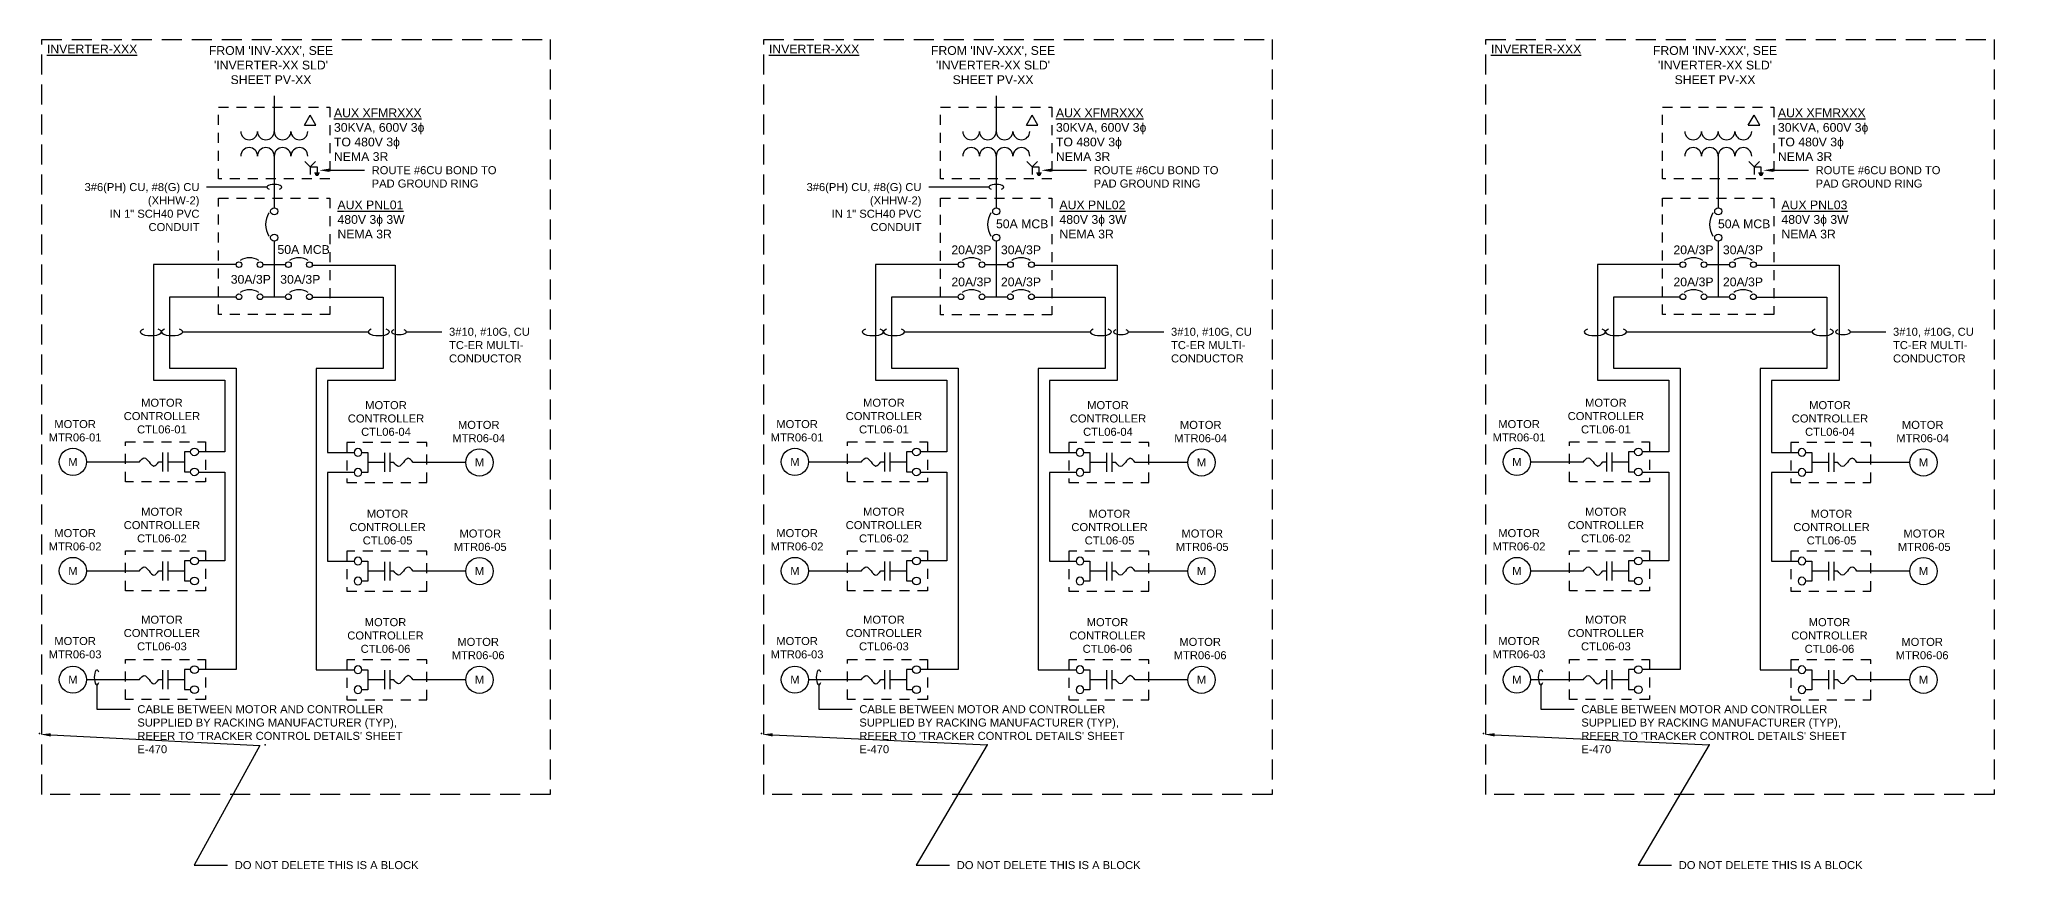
# Model space of a CAD drawing. Extents: x 23 to 74.7, y -14.5 to -4.1.
# Drawn here: x 22.96 to 47.61, y -14.46 to -4.06 of the extents above; entities that cross this region are included whole.
import ezdxf
from ezdxf import colors
from ezdxf.entities.mleader import LeaderData, LeaderLine
from ezdxf.enums import TextEntityAlignment as Align
from ezdxf.math import Vec2, Vec3

# ---------------------------------------------------------------- set-up
doc = ezdxf.new("R2010")
doc.units = 0
doc.header["$MEASUREMENT"] = 0
for name, pattern in [('HIDDEN', [0.375, 0.25, -0.125]), ('HIDDEN2', [0.1875, 0.125, -0.0625]), ('PHANTOM2', [1.25, 0.625, -0.125, 0.125, -0.125, 0.125, -0.125])]:
    doc.linetypes.add(name, pattern=pattern)
for name, color, linetype in [('E-1LIN', 4, 'Continuous'), ('E-1LIN-EQPM-ENCL', 8, 'PHANTOM2'), ('E-TEXT', 7, 'Continuous'), ('G-ANNO-TEXT', 1, 'Continuous')]:
    doc.layers.add(name, color=color, linetype=linetype)
doc.layers.add('G-NPLT', color=67, linetype='Continuous', plot=False)
doc.styles.add('NEI-A', font='arial.ttf')

# ---------------------------------------------------------------- blocks, each defined once
blk = doc.blocks.new('A$C540b6a52')
at = {"linetype": 'HIDDEN2'}
blk.add_lwpolyline([(-0.909, 0.125), (0.091, 0.125), (0.091, -0.375), (-0.909, -0.375)], close=True, dxfattribs=at)
at = {"layer": 'E-1LIN'}
for p, q in [((-0.096, 0), (-0.173, 0)), ((-0.173, 0), (-0.173, -0.25)), ((-0.173, -0.25), (-0.096, -0.25))]:
    blk.add_line(p, q, dxfattribs=at)
for points in [[(-0.784, -0.125), (-0.736, -0.125)], [(-0.495, -0.125), (-0.447, -0.125)], [(-0.447, -0.007), (-0.447, -0.244)], [(-0.38, -0.007), (-0.38, -0.244)], [(-0.38, -0.125), (-0.173, -0.125)]]:
    blk.add_lwpolyline(points, dxfattribs=at)
for centre in [(-0.048, 0), (-0.048, -0.25)]:
    blk.add_circle(centre, 0.0481, dxfattribs=at)
blk.add_spline([(-0.736, -0.125), (-0.676, -0.074), (-0.555, -0.176), (-0.495, -0.125)], degree=3, dxfattribs=at)
blk = doc.blocks.new('Equipment Callout Arrowhead .75')
at = {"color": 0}
blk.add_ellipse((-0.25, 0), major_axis=(0.743, 0), ratio=0.350959, start_param=-0.80282, end_param=3.944413, dxfattribs=at)
blk = doc.blocks.new('*U16')
blk.add_point((0.241, -0.565))
at = {"layer": 'E-1LIN'}
for p, q in [((2.748, 2.966), (2.134, 2.966)), ((2.748, 1.607), (2.134, 1.607)), ((2.748, 0.249), (2.134, 0.249))]:
    blk.add_line(p, q, dxfattribs=at)
for points in [[(0.832, 5.433), (1.863, 5.433), (1.863, 3.99), (1.018, 3.99), (1.018, 3.091), (1.351, 3.091)], [(0.83, 5.032), (1.712, 5.032), (1.712, 4.141), (0.878, 4.141), (0.878, 0.374), (1.351, 0.374)], [(1.351, 2.841), (1.018, 2.841), (1.018, 1.732), (1.351, 1.732)]]:
    blk.add_lwpolyline(points, dxfattribs=at)
for centre in [(2.918, 2.966), (2.918, 2.966), (2.918, 1.607), (2.918, 1.607), (2.918, 0.249), (2.918, 0.249)]:
    blk.add_circle(centre, 0.17, dxfattribs=at)
at = {"layer": 'E-1LIN-EQPM-ENCL', "linetype": 'HIDDEN2', "xscale": -1}
for p in [(1.351, 3.091), (1.351, 1.732), (1.351, 0.374)]:
    blk.add_blockref('A$C540b6a52', p, dxfattribs=at)
at = {"layer": 'G-ANNO-TEXT', "style": 'NEI-A'}
for p in [(2.918, 2.966), (2.918, 1.607), (2.918, 0.249)]:
    blk.add_text('M', height=0.1, dxfattribs=at).set_placement(p, align=Align.MIDDLE_CENTER)
at = {"layer": 'G-ANNO-TEXT', "char_height": 0.1, "attachment_point": 8, "style": 'NEI-A'}
for s, insert, width in [('MOTOR CONTROLLER CTL06-04', (1.749, 3.297), 0.49578), ('MOTOR MTR06-04', (2.908, 3.217), 0.56334), ('MOTOR CONTROLLER CTL06-05', (1.769, 1.939), 0.49578), ('MOTOR MTR06-05', (2.927, 1.859), 0.56334), ('MOTOR CONTROLLER CTL06-06', (1.743, 0.584), 0.49578), ('MOTOR MTR06-06', (2.901, 0.504), 0.56334)]:
    blk.add_mtext(s, dxfattribs=dict(at, insert=insert, width=width))
blk = doc.blocks.new('*U14')
blk.add_point((0.241, -0.565))
at = {"layer": 'E-1LIN'}
for p, q in [((2.748, 2.966), (2.134, 2.966)), ((2.748, 1.607), (2.134, 1.607)), ((2.748, 0.249), (2.134, 0.249))]:
    blk.add_line(p, q, dxfattribs=at)
for points in [[(0.832, 5.433), (1.863, 5.433), (1.863, 3.99), (1.018, 3.99), (1.018, 3.091), (1.351, 3.091)], [(0.83, 5.032), (1.712, 5.032), (1.712, 4.141), (0.878, 4.141), (0.878, 0.374), (1.351, 0.374)], [(1.351, 2.841), (1.018, 2.841), (1.018, 1.732), (1.351, 1.732)]]:
    blk.add_lwpolyline(points, dxfattribs=at)
for centre in [(2.918, 2.966), (2.918, 2.966), (2.918, 1.607), (2.918, 1.607), (2.918, 0.249), (2.918, 0.249)]:
    blk.add_circle(centre, 0.17, dxfattribs=at)
at = {"layer": 'E-1LIN-EQPM-ENCL', "linetype": 'HIDDEN2', "xscale": -1}
for p in [(1.351, 3.091), (1.351, 1.732), (1.351, 0.374)]:
    blk.add_blockref('A$C540b6a52', p, dxfattribs=at)
at = {"layer": 'G-ANNO-TEXT', "style": 'NEI-A'}
for p in [(2.918, 2.966), (2.918, 1.607), (2.918, 0.249)]:
    blk.add_text('M', height=0.1, dxfattribs=at).set_placement(p, align=Align.MIDDLE_CENTER)
at = {"layer": 'G-ANNO-TEXT', "char_height": 0.1, "attachment_point": 8, "style": 'NEI-A'}
for s, insert, width in [('MOTOR CONTROLLER CTL06-04', (1.749, 3.297), 0.49578), ('MOTOR MTR06-04', (2.908, 3.217), 0.56334), ('MOTOR CONTROLLER CTL06-05', (1.769, 1.939), 0.49578), ('MOTOR MTR06-05', (2.927, 1.859), 0.56334), ('MOTOR CONTROLLER CTL06-06', (1.743, 0.584), 0.49578), ('MOTOR MTR06-06', (2.901, 0.504), 0.56334)]:
    blk.add_mtext(s, dxfattribs=dict(at, insert=insert, width=width))
blk = doc.blocks.new('*U10')
blk.add_point((0.241, -0.565))
at = {"layer": 'E-1LIN'}
for p, q in [((2.748, 2.966), (2.134, 2.966)), ((2.748, 1.607), (2.134, 1.607)), ((2.748, 0.249), (2.134, 0.249))]:
    blk.add_line(p, q, dxfattribs=at)
for points in [[(0.832, 5.433), (1.863, 5.433), (1.863, 3.99), (1.018, 3.99), (1.018, 3.091), (1.351, 3.091)], [(0.83, 5.032), (1.712, 5.032), (1.712, 4.141), (0.878, 4.141), (0.878, 0.374), (1.351, 0.374)], [(1.351, 2.841), (1.018, 2.841), (1.018, 1.732), (1.351, 1.732)]]:
    blk.add_lwpolyline(points, dxfattribs=at)
for centre in [(2.918, 2.966), (2.918, 2.966), (2.918, 1.607), (2.918, 1.607), (2.918, 0.249), (2.918, 0.249)]:
    blk.add_circle(centre, 0.17, dxfattribs=at)
at = {"layer": 'E-1LIN-EQPM-ENCL', "linetype": 'HIDDEN2', "xscale": -1}
for p in [(1.351, 3.091), (1.351, 1.732), (1.351, 0.374)]:
    blk.add_blockref('A$C540b6a52', p, dxfattribs=at)
at = {"layer": 'G-ANNO-TEXT', "style": 'NEI-A'}
for p in [(2.918, 2.966), (2.918, 1.607), (2.918, 0.249)]:
    blk.add_text('M', height=0.1, dxfattribs=at).set_placement(p, align=Align.MIDDLE_CENTER)
at = {"layer": 'G-ANNO-TEXT', "char_height": 0.1, "attachment_point": 8, "style": 'NEI-A'}
for s, insert, width in [('MOTOR CONTROLLER CTL06-04', (1.749, 3.297), 0.49578), ('MOTOR MTR06-04', (2.908, 3.217), 0.56334), ('MOTOR CONTROLLER CTL06-05', (1.769, 1.939), 0.49578), ('MOTOR MTR06-05', (2.927, 1.859), 0.56334), ('MOTOR CONTROLLER CTL06-06', (1.743, 0.584), 0.49578), ('MOTOR MTR06-06', (2.901, 0.504), 0.56334)]:
    blk.add_mtext(s, dxfattribs=dict(at, insert=insert, width=width))
blk = doc.blocks.new('*U15')
blk.add_point((0.241, -0.565))
at = {"layer": 'E-1LIN'}
for p, q in [((0.83, 2.829), (1.443, 2.829)), ((0.83, 1.466), (1.443, 1.466)), ((0.83, 0.107), (1.443, 0.107))]:
    blk.add_line(p, q, dxfattribs=at)
for points in [[(2.699, 5.296), (1.668, 5.296), (1.668, 3.85), (2.56, 3.85), (2.56, 2.954), (2.227, 2.954)], [(2.698, 4.89), (1.866, 4.89), (1.866, 4), (2.7, 4), (2.7, 0.233), (2.227, 0.233)], [(2.227, 2.699), (2.56, 2.699), (2.56, 1.591), (2.227, 1.591)]]:
    blk.add_lwpolyline(points, dxfattribs=at)
for centre in [(0.66, 2.829), (0.66, 2.829), (0.66, 1.466), (0.66, 1.466), (0.66, 0.107), (0.66, 0.107)]:
    blk.add_circle(centre, 0.17, dxfattribs=at)
at = {"layer": 'E-1LIN-EQPM-ENCL', "linetype": 'HIDDEN2'}
for p in [(2.227, 2.954), (2.227, 1.591), (2.227, 0.232)]:
    blk.add_blockref('A$C540b6a52', p, dxfattribs=at)
at = {"layer": 'G-ANNO-TEXT', "style": 'NEI-A'}
for p in [(0.66, 2.829), (0.66, 1.466), (0.66, 0.107)]:
    blk.add_text('M', height=0.1, dxfattribs=at).set_placement(p, align=Align.MIDDLE_CENTER)
at = {"layer": 'G-ANNO-TEXT', "char_height": 0.1, "width": 0.49578, "attachment_point": 8, "style": 'NEI-A'}
for s, insert in [('MOTOR CONTROLLER CTL06-01', (1.772, 3.184)), ('MOTOR MTR06-01', (0.687, 3.084)), ('MOTOR CONTROLLER CTL06-02', (1.772, 1.821)), ('MOTOR MTR06-02', (0.687, 1.721)), ('MOTOR CONTROLLER CTL06-03', (1.772, 0.472)), ('MOTOR MTR06-03', (0.687, 0.372))]:
    blk.add_mtext(s, dxfattribs=dict(at, insert=insert))
at = {"layer": 'G-ANNO-TEXT'}
ml = blk.add_multileader_mtext('Standard', dxfattribs=at)
ml.set_content("CABLE BETWEEN MOTOR AND CONTROLLER SUPPLIED BY RACKING MANUFACTURER (TYP), REFER TO 'TRACKER CONTROL DETAILS' SHEET E-470", color=256, style='NEI-A')
ml.set_leader_properties()
ml.set_arrow_properties(name='Equipment Callout Arrowhead .75')
ml.build(insert=Vec2(0, 0))
ml.multileader.update_dxf_attribs({"dogleg_length": 0.125, "arrow_head_size": 0.125})
ctx = ml.context
ctx.base_point, ctx.char_height, ctx.arrow_head_size, ctx.landing_gap_size, ctx.plane_origin = Vec3(1.375, -0.263), 0.1, 0.125, 0.09, Vec3(-1.493, -0.638)
notes = []
notes.append((ctx, [(0, (1, 1, 0), (0.96, -0.263), (1, 0), 0.414, [(0, [(0.96, 0.166)], 0, [])])]))
ctx.mtext.insert, ctx.mtext.width, ctx.mtext.flow_direction = Vec3(1.465, -0.212), 3.53704, 5
for ctx, leaders in notes:
    for number, flags, end, landing, length, lines in leaders:
        leader = LeaderData()
        leader.index, (leader.has_last_leader_line, leader.has_dogleg_vector, leader.attachment_direction) = number, flags
        leader.last_leader_point, leader.dogleg_vector, leader.dogleg_length = Vec3(end), Vec3(landing), length
        for number, points, colour, breaks in lines:
            line = LeaderLine()
            line.index, line.vertices, line.color, line.breaks = number, Vec3.list(points), colors.encode_raw_color(colour), breaks
            leader.lines.append(line)
        ctx.leaders.append(leader)
blk = doc.blocks.new('*U13')
blk.add_point((0.241, -0.565))
at = {"layer": 'E-1LIN'}
for p, q in [((0.83, 2.829), (1.443, 2.829)), ((0.83, 1.466), (1.443, 1.466)), ((0.83, 0.107), (1.443, 0.107))]:
    blk.add_line(p, q, dxfattribs=at)
for points in [[(2.699, 5.296), (1.668, 5.296), (1.668, 3.85), (2.56, 3.85), (2.56, 2.954), (2.227, 2.954)], [(2.698, 4.89), (1.866, 4.89), (1.866, 4), (2.7, 4), (2.7, 0.233), (2.227, 0.233)], [(2.227, 2.699), (2.56, 2.699), (2.56, 1.591), (2.227, 1.591)]]:
    blk.add_lwpolyline(points, dxfattribs=at)
for centre in [(0.66, 2.829), (0.66, 2.829), (0.66, 1.466), (0.66, 1.466), (0.66, 0.107), (0.66, 0.107)]:
    blk.add_circle(centre, 0.17, dxfattribs=at)
at = {"layer": 'E-1LIN-EQPM-ENCL', "linetype": 'HIDDEN2'}
for p in [(2.227, 2.954), (2.227, 1.591), (2.227, 0.232)]:
    blk.add_blockref('A$C540b6a52', p, dxfattribs=at)
at = {"layer": 'G-ANNO-TEXT', "style": 'NEI-A'}
for p in [(0.66, 2.829), (0.66, 1.466), (0.66, 0.107)]:
    blk.add_text('M', height=0.1, dxfattribs=at).set_placement(p, align=Align.MIDDLE_CENTER)
at = {"layer": 'G-ANNO-TEXT', "char_height": 0.1, "width": 0.49578, "attachment_point": 8, "style": 'NEI-A'}
for s, insert in [('MOTOR CONTROLLER CTL06-01', (1.772, 3.184)), ('MOTOR MTR06-01', (0.687, 3.084)), ('MOTOR CONTROLLER CTL06-02', (1.772, 1.821)), ('MOTOR MTR06-02', (0.687, 1.721)), ('MOTOR CONTROLLER CTL06-03', (1.772, 0.472)), ('MOTOR MTR06-03', (0.687, 0.372))]:
    blk.add_mtext(s, dxfattribs=dict(at, insert=insert))
at = {"layer": 'G-ANNO-TEXT'}
ml = blk.add_multileader_mtext('Standard', dxfattribs=at)
ml.set_content("CABLE BETWEEN MOTOR AND CONTROLLER SUPPLIED BY RACKING MANUFACTURER (TYP), REFER TO 'TRACKER CONTROL DETAILS' SHEET E-470", color=256, style='NEI-A')
ml.set_leader_properties()
ml.set_arrow_properties(name='Equipment Callout Arrowhead .75')
ml.build(insert=Vec2(0, 0))
ml.multileader.update_dxf_attribs({"dogleg_length": 0.125, "arrow_head_size": 0.125})
ctx = ml.context
ctx.base_point, ctx.char_height, ctx.arrow_head_size, ctx.landing_gap_size, ctx.plane_origin = Vec3(1.375, -0.263), 0.1, 0.125, 0.09, Vec3(-1.493, -0.638)
notes = []
notes.append((ctx, [(0, (1, 1, 0), (0.96, -0.263), (1, 0), 0.414, [(0, [(0.96, 0.166)], 0, [])])]))
ctx.mtext.insert, ctx.mtext.width, ctx.mtext.flow_direction = Vec3(1.465, -0.212), 3.53704, 5
for ctx, leaders in notes:
    for number, flags, end, landing, length, lines in leaders:
        leader = LeaderData()
        leader.index, (leader.has_last_leader_line, leader.has_dogleg_vector, leader.attachment_direction) = number, flags
        leader.last_leader_point, leader.dogleg_vector, leader.dogleg_length = Vec3(end), Vec3(landing), length
        for number, points, colour, breaks in lines:
            line = LeaderLine()
            line.index, line.vertices, line.color, line.breaks = number, Vec3.list(points), colors.encode_raw_color(colour), breaks
            leader.lines.append(line)
        ctx.leaders.append(leader)
blk = doc.blocks.new('*U9')
blk.add_point((0.241, -0.565))
at = {"layer": 'E-1LIN'}
for p, q in [((0.83, 2.829), (1.443, 2.829)), ((0.83, 1.466), (1.443, 1.466)), ((0.83, 0.107), (1.443, 0.107))]:
    blk.add_line(p, q, dxfattribs=at)
for points in [[(2.699, 5.296), (1.668, 5.296), (1.668, 3.85), (2.56, 3.85), (2.56, 2.954), (2.227, 2.954)], [(2.698, 4.89), (1.866, 4.89), (1.866, 4), (2.7, 4), (2.7, 0.233), (2.227, 0.233)], [(2.227, 2.699), (2.56, 2.699), (2.56, 1.591), (2.227, 1.591)]]:
    blk.add_lwpolyline(points, dxfattribs=at)
for centre in [(0.66, 2.829), (0.66, 2.829), (0.66, 1.466), (0.66, 1.466), (0.66, 0.107), (0.66, 0.107)]:
    blk.add_circle(centre, 0.17, dxfattribs=at)
at = {"layer": 'E-1LIN-EQPM-ENCL', "linetype": 'HIDDEN2'}
for p in [(2.227, 2.954), (2.227, 1.591), (2.227, 0.232)]:
    blk.add_blockref('A$C540b6a52', p, dxfattribs=at)
at = {"layer": 'G-ANNO-TEXT', "style": 'NEI-A'}
for p in [(0.66, 2.829), (0.66, 1.466), (0.66, 0.107)]:
    blk.add_text('M', height=0.1, dxfattribs=at).set_placement(p, align=Align.MIDDLE_CENTER)
at = {"layer": 'G-ANNO-TEXT', "char_height": 0.1, "width": 0.49578, "attachment_point": 8, "style": 'NEI-A'}
for s, insert in [('MOTOR CONTROLLER CTL06-01', (1.772, 3.184)), ('MOTOR MTR06-01', (0.687, 3.084)), ('MOTOR CONTROLLER CTL06-02', (1.772, 1.821)), ('MOTOR MTR06-02', (0.687, 1.721)), ('MOTOR CONTROLLER CTL06-03', (1.772, 0.472)), ('MOTOR MTR06-03', (0.687, 0.372))]:
    blk.add_mtext(s, dxfattribs=dict(at, insert=insert))
at = {"layer": 'G-ANNO-TEXT'}
ml = blk.add_multileader_mtext('Standard', dxfattribs=at)
ml.set_content("CABLE BETWEEN MOTOR AND CONTROLLER SUPPLIED BY RACKING MANUFACTURER (TYP), REFER TO 'TRACKER CONTROL DETAILS' SHEET E-470", color=256, style='NEI-A')
ml.set_leader_properties()
ml.set_arrow_properties(name='Equipment Callout Arrowhead .75')
ml.build(insert=Vec2(0, 0))
ml.multileader.update_dxf_attribs({"dogleg_length": 0.125, "arrow_head_size": 0.125})
ctx = ml.context
ctx.base_point, ctx.char_height, ctx.arrow_head_size, ctx.landing_gap_size, ctx.plane_origin = Vec3(1.375, -0.263), 0.1, 0.125, 0.09, Vec3(-1.493, -0.638)
notes = []
notes.append((ctx, [(0, (1, 1, 0), (0.96, -0.263), (1, 0), 0.414, [(0, [(0.96, 0.166)], 0, [])])]))
ctx.mtext.insert, ctx.mtext.width, ctx.mtext.flow_direction = Vec3(1.465, -0.212), 3.53704, 5
for ctx, leaders in notes:
    for number, flags, end, landing, length, lines in leaders:
        leader = LeaderData()
        leader.index, (leader.has_last_leader_line, leader.has_dogleg_vector, leader.attachment_direction) = number, flags
        leader.last_leader_point, leader.dogleg_vector, leader.dogleg_length = Vec3(end), Vec3(landing), length
        for number, points, colour, breaks in lines:
            line = LeaderLine()
            line.index, line.vertices, line.color, line.breaks = number, Vec3.list(points), colors.encode_raw_color(colour), breaks
            leader.lines.append(line)
        ctx.leaders.append(leader)

msp = doc.modelspace()

# ---------------------------------------------------------------- linework, layer by layer
at = {"layer": 'E-1LIN'}
for p, q in [((25.898, -4.765), (25.898, -5.211)), ((34.92, -4.765), (34.92, -5.211)), ((26.274, -5.134), (26.346, -5.009)), ((26.274, -5.134), (26.418, -5.134)), ((26.418, -5.134), (26.346, -5.009)), ((35.296, -5.134), (35.368, -5.009)), ((35.296, -5.134), (35.44, -5.134)), ((35.44, -5.134), (35.368, -5.009)), ((44.318, -5.134), (44.39, -5.009)), ((44.318, -5.134), (44.462, -5.134)), ((44.462, -5.134), (44.39, -5.009)), ((25.898, -5.519), (25.897, -6.166)), ((26.346, -5.653), (26.279, -5.586)), ((26.346, -5.653), (26.413, -5.586)), ((26.346, -5.653), (26.346, -5.748)), ((26.346, -5.653), (26.432, -5.653)), ((26.432, -5.653), (26.432, -5.73)), ((34.92, -5.519), (34.92, -6.166)), ((35.368, -5.653), (35.301, -5.586)), ((35.368, -5.653), (35.435, -5.586)), ((35.368, -5.653), (35.368, -5.748)), ((35.368, -5.653), (35.454, -5.653)), ((35.454, -5.653), (35.454, -5.73)), ((43.942, -5.519), (43.942, -6.166)), ((44.39, -5.653), (44.323, -5.586)), ((44.39, -5.653), (44.457, -5.586)), ((44.39, -5.653), (44.39, -5.748)), ((44.39, -5.653), (44.476, -5.653)), ((44.476, -5.653), (44.476, -5.73)), ((26.401, -5.73), (26.463, -5.73)), ((26.409, -5.745), (26.456, -5.745)), ((26.417, -5.759), (26.448, -5.759)), ((35.423, -5.73), (35.485, -5.73)), ((35.431, -5.745), (35.478, -5.745)), ((35.439, -5.759), (35.47, -5.759)), ((44.445, -5.73), (44.508, -5.73)), ((44.453, -5.745), (44.5, -5.745)), ((44.461, -5.759), (44.492, -5.759)), ((25.897, -6.583), (25.897, -7.278)), ((34.92, -6.583), (34.92, -7.278)), ((43.942, -6.583), (43.942, -7.278))]:
    msp.add_line(p, q, dxfattribs=at)
for points in [[(25.755, -6.877), (26.04, -6.877)], [(34.777, -6.877), (35.062, -6.877)], [(43.799, -6.877), (44.084, -6.877)], [(25.755, -7.278), (26.04, -7.278)], [(34.777, -7.278), (35.062, -7.278)], [(43.799, -7.278), (44.084, -7.278)]]:
    msp.add_lwpolyline(points, dxfattribs=at)
for centre, radius in [((25.897, -6.21), 0.0444), ((34.92, -6.21), 0.0444), ((43.942, -6.21), 0.0444), ((25.897, -6.539), 0.0444), ((34.92, -6.539), 0.0444), ((43.942, -6.539), 0.0444), ((25.457, -6.877), 0.0355), ((25.72, -6.877), 0.0355), ((26.075, -6.877), 0.0355), ((26.338, -6.877), 0.0355), ((34.479, -6.877), 0.0355), ((34.742, -6.877), 0.0355), ((35.097, -6.877), 0.0355), ((35.36, -6.877), 0.0355), ((43.501, -6.877), 0.0355), ((43.764, -6.877), 0.0355), ((44.119, -6.877), 0.0355), ((44.382, -6.877), 0.0355), ((25.457, -7.278), 0.0355), ((25.72, -7.278), 0.0355), ((26.075, -7.278), 0.0355), ((26.338, -7.278), 0.0355), ((34.479, -7.278), 0.0355), ((34.742, -7.278), 0.0355), ((35.097, -7.278), 0.0355), ((35.36, -7.278), 0.0355), ((43.501, -7.278), 0.0355), ((43.764, -7.278), 0.0355), ((44.119, -7.278), 0.0355), ((44.382, -7.278), 0.0355)]:
    msp.add_circle(centre, radius, dxfattribs=at)
for centre, radius, start, end in [((25.584, -5.211), 0.105, 180, 0), ((25.584, -5.519), 0.105, 0, 180), ((25.793, -5.211), 0.105, 180, 0), ((25.793, -5.519), 0.105, 0, 180), ((26.002, -5.211), 0.105, 180, 0), ((26.002, -5.519), 0.105, 0, 180), ((26.212, -5.211), 0.105, 180, 0), ((26.212, -5.519), 0.105, 0, 180), ((34.606, -5.211), 0.105, 180, 0), ((34.606, -5.519), 0.105, 0, 180), ((34.815, -5.211), 0.105, 180, 0), ((34.815, -5.519), 0.105, 0, 180), ((35.024, -5.211), 0.105, 180, 0), ((35.024, -5.519), 0.105, 0, 180), ((35.234, -5.211), 0.105, 180, 0), ((35.234, -5.519), 0.105, 0, 180), ((43.628, -5.211), 0.105, 180, 0), ((43.628, -5.519), 0.105, 0, 180), ((43.837, -5.211), 0.105, 180, 0), ((43.837, -5.519), 0.105, 0, 180), ((44.046, -5.211), 0.105, 180, 0), ((44.046, -5.519), 0.105, 0, 180), ((44.256, -5.211), 0.105, 180, 0), ((44.256, -5.519), 0.105, 0, 180), ((26.055, -6.375), 0.266, 147.1187, 212.8813), ((35.077, -6.375), 0.266, 147.1187, 212.8813), ((44.099, -6.375), 0.266, 147.1187, 212.8813), ((25.588, -7.003), 0.213, 57.1187, 122.8813), ((26.206, -7.003), 0.213, 57.1187, 122.8813), ((34.61, -7.003), 0.213, 57.1187, 122.8813), ((35.229, -7.003), 0.213, 57.1187, 122.8813), ((43.633, -7.003), 0.213, 57.1187, 122.8813), ((44.251, -7.003), 0.213, 57.1187, 122.8813), ((25.588, -7.404), 0.213, 57.1187, 122.8813), ((26.206, -7.404), 0.213, 57.1187, 122.8813), ((34.61, -7.404), 0.213, 57.1187, 122.8813), ((35.229, -7.404), 0.213, 57.1187, 122.8813), ((43.633, -7.404), 0.213, 57.1187, 122.8813), ((44.251, -7.404), 0.213, 57.1187, 122.8813)]:
    msp.add_arc(centre, radius, start, end, dxfattribs=at)
at = {"layer": 'E-1LIN-EQPM-ENCL', "linetype": 'HIDDEN2'}
for points in [[(25.202, -4.91), (26.593, -4.91), (26.593, -5.802), (25.202, -5.802)], [(34.224, -4.91), (35.615, -4.91), (35.615, -5.802), (34.224, -5.802)], [(43.246, -4.91), (44.637, -4.91), (44.637, -5.802), (43.246, -5.802)], [(25.202, -6.046), (26.593, -6.046), (26.593, -7.501), (25.202, -7.501)], [(34.224, -6.046), (35.615, -6.046), (35.615, -7.503), (34.224, -7.503)], [(43.246, -6.046), (44.637, -6.046), (44.637, -7.502), (43.246, -7.502)]]:
    msp.add_lwpolyline(points, close=True, dxfattribs=at)
at = {"layer": 'E-TEXT', "color": 8, "linetype": 'HIDDEN'}
for points in [[(22.994, -4.061), (29.346, -4.061), (29.346, -13.501), (22.994, -13.501)], [(32.016, -4.061), (38.368, -4.061), (38.368, -13.501), (32.016, -13.501)], [(41.038, -4.061), (47.39, -4.061), (47.39, -13.501), (41.038, -13.501)]]:
    msp.add_lwpolyline(points, close=True, dxfattribs=at)
at = {"layer": 'G-ANNO-TEXT'}
for points in [[(24.754, -7.717), (27.071, -7.717)], [(33.776, -7.717), (36.094, -7.717)], [(42.798, -7.717), (45.116, -7.717)]]:
    msp.add_lwpolyline(points, dxfattribs=at)
for centre in [(24.356, -7.717), (24.621, -7.717), (27.204, -7.717), (33.378, -7.717), (33.643, -7.717), (36.226, -7.717), (42.4, -7.717), (42.665, -7.717), (45.248, -7.717)]:
    msp.add_ellipse(centre, major_axis=(-0.133, 0), ratio=0.357968, start_param=5.490629, end_param=10.22299, dxfattribs=at)

# ---------------------------------------------------------------- block references
at = {"layer": 'E-TEXT'}
for name, p in [('*U15', (22.722, -12.172)), ('*U16', (25.545, -12.315)), ('*U13', (31.744, -12.172)), ('*U14', (34.567, -12.315)), ('*U9', (40.766, -12.172)), ('*U10', (43.589, -12.315))]:
    msp.add_blockref(name, p, dxfattribs=at)

# ---------------------------------------------------------------- texts
at = {"layer": 'G-ANNO-TEXT', "char_height": 0.1094, "style": 'NEI-A'}
for s, insert, width, attachment_point in [('{\\LINVERTER-XXX}', (23.622, -4.126), 0.80548, 2), ("FROM 'INV-XXX', SEE 'INVERTER-XX SLD' SHEET PV-XX", (25.857, -4.383), 1.65417, 5), ('{\\LINVERTER-XXX}', (32.644, -4.126), 0.80548, 2), ("FROM 'INV-XXX', SEE 'INVERTER-XX SLD' SHEET PV-XX", (34.88, -4.383), 1.65417, 5), ('{\\LINVERTER-XXX}', (41.666, -4.126), 0.80548, 2), ("FROM 'INV-XXX', SEE 'INVERTER-XX SLD' SHEET PV-XX", (43.902, -4.383), 1.65417, 5), ('{\\LAUX XFMRXXX\\P}30KVA, 600V 3ɸ\\PTO 480V 3ɸ\\PNEMA 3R', (26.644, -4.924), 1.12517, 1), ('{\\LAUX XFMRXXX\\P}30KVA, 600V 3ɸ\\PTO 480V 3ɸ\\PNEMA 3R', (35.666, -4.924), 1.12517, 1), ('{\\LAUX XFMRXXX \\P}30KVA, 600V 3ɸ\\PTO 480V 3ɸ\\PNEMA 3R', (44.688, -4.924), 1.12517, 1), ('{\\LAUX PNL01 \\P}480V 3ɸ 3W\\PNEMA 3R', (26.688, -6.075), 0.88204, 1), ('{\\LAUX PNL02 \\P}480V 3ɸ 3W\\PNEMA 3R', (35.71, -6.075), 0.88204, 1), ('{\\LAUX PNL03 \\P}480V 3ɸ 3W\\PNEMA 3R', (44.732, -6.075), 0.88204, 1), ('50A MCB', (34.917, -6.312), 0.64697, 1), ('50A MCB', (43.939, -6.312), 0.64697, 1), ('50A MCB', (25.938, -6.633), 0.64697, 1)]:
    msp.add_mtext(s, dxfattribs=dict(at, insert=insert, width=width, attachment_point=attachment_point))
at = {"layer": 'G-ANNO-TEXT', "char_height": 0.1094, "attachment_point": 8, "style": 'NEI-A'}
for s, insert in [('20A/3P', (34.61, -6.748)), ('30A/3P', (35.229, -6.748)), ('20A/3P', (43.633, -6.748)), ('30A/3P', (44.251, -6.748)), ('30A/3P', (25.605, -7.117)), ('30A/3P', (26.223, -7.117)), ('20A/3P', (34.61, -7.149)), ('20A/3P', (35.229, -7.149)), ('20A/3P', (43.633, -7.149)), ('20A/3P', (44.251, -7.149))]:
    msp.add_mtext_dynamic_manual_height_columns(s, width=0.49578, gutter_width=0.547, heights=[0], dxfattribs=dict(at, insert=insert))

# ---------------------------------------------------------------- leaders
at = {"layer": 'G-ANNO-TEXT'}
ml = msp.add_multileader_mtext('Standard', dxfattribs=at)
ml.set_content('\\A1;ROUTE #6CU BOND TO PAD GROUND RING', color=256, style='NEI-A')
ml.set_leader_properties()
ml.build(insert=Vec2(0, 0))
ml.multileader.update_dxf_attribs({"dogleg_length": 0.125, "arrow_head_size": 0.125})
ctx = ml.context
ctx.base_point, ctx.char_height, ctx.arrow_head_size, ctx.landing_gap_size, ctx.plane_origin = Vec3(27.025, -5.697), 0.1, 0.125, 0.09, Vec3(25.01, -7.342)
notes = []
notes.append((ctx, [(0, (1, 1, 0), (26.983, -5.697), (1, 0), 0.0423, [(0, [(26.46, -5.697)], 0, [])])]))
ctx.mtext.insert, ctx.mtext.width, ctx.mtext.flow_direction = Vec3(27.115, -5.646), 1.70105, 5
ml = msp.add_multileader_mtext('Standard', dxfattribs=at)
ml.set_content('\\A1;ROUTE #6CU BOND TO PAD GROUND RING', color=256, style='NEI-A')
ml.set_leader_properties()
ml.build(insert=Vec2(0, 0))
ml.multileader.update_dxf_attribs({"dogleg_length": 0.125, "arrow_head_size": 0.125})
ctx = ml.context
ctx.base_point, ctx.char_height, ctx.arrow_head_size, ctx.landing_gap_size, ctx.plane_origin = Vec3(36.047, -5.697), 0.1, 0.125, 0.09, Vec3(34.032, -7.342)
notes.append((ctx, [(0, (1, 1, 0), (36.005, -5.697), (1, 0), 0.0423, [(0, [(35.482, -5.697)], 0, [])])]))
ctx.mtext.insert, ctx.mtext.width, ctx.mtext.flow_direction = Vec3(36.137, -5.646), 1.70105, 5
ml = msp.add_multileader_mtext('Standard', dxfattribs=at)
ml.set_content('\\A1;ROUTE #6CU BOND TO PAD GROUND RING', color=256, style='NEI-A')
ml.set_leader_properties()
ml.build(insert=Vec2(0, 0))
ml.multileader.update_dxf_attribs({"dogleg_length": 0.125, "arrow_head_size": 0.125})
ctx = ml.context
ctx.base_point, ctx.char_height, ctx.arrow_head_size, ctx.landing_gap_size, ctx.plane_origin = Vec3(45.069, -5.697), 0.1, 0.125, 0.09, Vec3(43.054, -7.342)
notes.append((ctx, [(0, (1, 1, 0), (45.027, -5.697), (1, 0), 0.0423, [(0, [(44.504, -5.697)], 0, [])])]))
ctx.mtext.insert, ctx.mtext.width, ctx.mtext.flow_direction = Vec3(45.159, -5.646), 1.70105, 5
ml = msp.add_multileader_mtext('Standard', dxfattribs=at)
ml.set_content('\\A1;3#6(PH) CU, #8(G) CU (XHHW-2)\\PIN 1" SCH40 PVC CONDUIT', color=256, style='NEI-A')
ml.set_leader_properties()
ml.set_arrow_properties(name='Equipment Callout Arrowhead .75')
ml.build(insert=Vec2(0, 0))
ml.multileader.update_dxf_attribs({"dogleg_length": 0.125, "arrow_head_size": 0.125})
ctx = ml.context
ctx.base_point, ctx.char_height, ctx.arrow_head_size, ctx.landing_gap_size, ctx.plane_origin = Vec3(23.454, -5.908), 0.1, 0.125, 0.09, Vec3(21.191, -7.553)
ctx.text_align_type = 2
notes.append((ctx, [(1, (1, 1, 0), (25.095, -5.908), (-1, 0), 0.0423, [(0, [(25.93, -5.908)], 0, [])])]))
ctx.mtext.insert, ctx.mtext.width, ctx.mtext.alignment, ctx.mtext.flow_direction = Vec3(24.963, -5.857), 1.55986, 3, 5
ml = msp.add_multileader_mtext('Standard', dxfattribs=at)
ml.set_content('\\A1;3#6(PH) CU, #8(G) CU (XHHW-2)\\PIN 1" SCH40 PVC CONDUIT', color=256, style='NEI-A')
ml.set_leader_properties()
ml.set_arrow_properties(name='Equipment Callout Arrowhead .75')
ml.build(insert=Vec2(0, 0))
ml.multileader.update_dxf_attribs({"dogleg_length": 0.125, "arrow_head_size": 0.125})
ctx = ml.context
ctx.base_point, ctx.char_height, ctx.arrow_head_size, ctx.landing_gap_size, ctx.plane_origin = Vec3(32.476, -5.908), 0.1, 0.125, 0.09, Vec3(30.213, -7.553)
ctx.text_align_type = 2
notes.append((ctx, [(1, (1, 1, 0), (34.118, -5.908), (-1, 0), 0.0423, [(0, [(34.952, -5.908)], 0, [])])]))
ctx.mtext.insert, ctx.mtext.width, ctx.mtext.alignment, ctx.mtext.flow_direction = Vec3(33.985, -5.857), 1.55986, 3, 5
ml = msp.add_multileader_mtext('Standard', dxfattribs=at)
ml.set_content('\\A1;3#10, #10G, CU TC-ER MULTI-\\PCONDUCTOR', color=256, style='NEI-A')
ml.set_leader_properties()
ml.set_arrow_properties(name='Equipment Callout Arrowhead .75')
ml.build(insert=Vec2(0, 0))
ml.multileader.update_dxf_attribs({"dogleg_length": 0.125, "arrow_head_size": 0.125})
ctx = ml.context
ctx.base_point, ctx.char_height, ctx.arrow_head_size, ctx.landing_gap_size, ctx.plane_origin = Vec3(27.992, -7.717), 0.1, 0.125, 0.09, Vec3(25.446, -9.362)
notes.append((ctx, [(0, (1, 1, 0), (27.899, -7.717), (1, 0), 0.0924, [(0, [(27.426, -7.717)], 0, [])])]))
ctx.mtext.insert, ctx.mtext.width, ctx.mtext.flow_direction = Vec3(28.082, -7.666), 1.09323, 5
ml = msp.add_multileader_mtext('Standard', dxfattribs=at)
ml.set_content('\\A1;3#10, #10G, CU TC-ER MULTI-\\PCONDUCTOR', color=256, style='NEI-A')
ml.set_leader_properties()
ml.set_arrow_properties(name='Equipment Callout Arrowhead .75')
ml.build(insert=Vec2(0, 0))
ml.multileader.update_dxf_attribs({"dogleg_length": 0.125, "arrow_head_size": 0.125})
ctx = ml.context
ctx.base_point, ctx.char_height, ctx.arrow_head_size, ctx.landing_gap_size, ctx.plane_origin = Vec3(37.014, -7.717), 0.1, 0.125, 0.09, Vec3(34.468, -9.362)
notes.append((ctx, [(0, (1, 1, 0), (36.921, -7.717), (1, 0), 0.0924, [(0, [(36.448, -7.717)], 0, [])])]))
ctx.mtext.insert, ctx.mtext.width, ctx.mtext.flow_direction = Vec3(37.104, -7.666), 1.09323, 5
ml = msp.add_multileader_mtext('Standard', dxfattribs=at)
ml.set_content('\\A1;3#10, #10G, CU TC-ER MULTI-\\PCONDUCTOR', color=256, style='NEI-A')
ml.set_leader_properties()
ml.set_arrow_properties(name='Equipment Callout Arrowhead .75')
ml.build(insert=Vec2(0, 0))
ml.multileader.update_dxf_attribs({"dogleg_length": 0.125, "arrow_head_size": 0.125})
ctx = ml.context
ctx.base_point, ctx.char_height, ctx.arrow_head_size, ctx.landing_gap_size, ctx.plane_origin = Vec3(46.036, -7.717), 0.1, 0.125, 0.09, Vec3(43.49, -9.362)
notes.append((ctx, [(0, (1, 1, 0), (45.943, -7.717), (1, 0), 0.0924, [(0, [(45.47, -7.717)], 0, [])])]))
ctx.mtext.insert, ctx.mtext.width, ctx.mtext.flow_direction = Vec3(46.126, -7.666), 1.09323, 5
at = {"layer": 'G-NPLT'}
ml = msp.add_multileader_mtext('Standard', dxfattribs=at)
ml.set_content('DO NOT DELETE THIS IS A BLOCK', color=256, style='NEI-A')
ml.set_leader_properties()
ml.build(insert=Vec2(0, 0))
ml.multileader.update_dxf_attribs({"dogleg_length": 0.125, "arrow_head_size": 0.125})
ctx = ml.context
ctx.base_point, ctx.char_height, ctx.arrow_head_size, ctx.landing_gap_size, ctx.plane_origin = Vec3(25.314, -14.384), 0.1, 0.125, 0.09, Vec3(22.446, -15.056)
notes.append((ctx, [(0, (1, 1, 0), (24.899, -14.384), (1, 0), 0.414, [(1, [(22.979, -12.749), (25.716, -12.889)], 0, [])])]))
ctx.mtext.insert, ctx.mtext.width, ctx.mtext.flow_direction = Vec3(25.404, -14.333), 4.15955, 5
ml = msp.add_multileader_mtext('Standard', dxfattribs=at)
ml.set_content('DO NOT DELETE THIS IS A BLOCK', color=256, style='NEI-A')
ml.set_leader_properties()
ml.build(insert=Vec2(0, 0))
ml.multileader.update_dxf_attribs({"dogleg_length": 0.125, "arrow_head_size": 0.125})
ctx = ml.context
ctx.base_point, ctx.char_height, ctx.arrow_head_size, ctx.landing_gap_size, ctx.plane_origin = Vec3(34.336, -14.384), 0.1, 0.125, 0.09, Vec3(31.468, -15.056)
notes.append((ctx, [(0, (1, 1, 0), (33.921, -14.384), (1, 0), 0.414, [(1, [(32.001, -12.749), (34.808, -12.88)], 0, [])])]))
ctx.mtext.insert, ctx.mtext.width, ctx.mtext.flow_direction = Vec3(34.426, -14.333), 4.15955, 5
ml = msp.add_multileader_mtext('Standard', dxfattribs=at)
ml.set_content('DO NOT DELETE THIS IS A BLOCK', color=256, style='NEI-A')
ml.set_leader_properties()
ml.build(insert=Vec2(0, 0))
ml.multileader.update_dxf_attribs({"dogleg_length": 0.125, "arrow_head_size": 0.125})
ctx = ml.context
ctx.base_point, ctx.char_height, ctx.arrow_head_size, ctx.landing_gap_size, ctx.plane_origin = Vec3(43.358, -14.384), 0.1, 0.125, 0.09, Vec3(40.49, -15.056)
notes.append((ctx, [(0, (1, 1, 0), (42.943, -14.384), (1, 0), 0.414, [(1, [(41.023, -12.749), (43.83, -12.88)], 0, [])])]))
ctx.mtext.insert, ctx.mtext.width, ctx.mtext.flow_direction = Vec3(43.448, -14.333), 4.15955, 5
for ctx, leaders in notes:
    for number, flags, end, landing, length, lines in leaders:
        leader = LeaderData()
        leader.index, (leader.has_last_leader_line, leader.has_dogleg_vector, leader.attachment_direction) = number, flags
        leader.last_leader_point, leader.dogleg_vector, leader.dogleg_length = Vec3(end), Vec3(landing), length
        for number, points, colour, breaks in lines:
            line = LeaderLine()
            line.index, line.vertices, line.color, line.breaks = number, Vec3.list(points), colors.encode_raw_color(colour), breaks
            leader.lines.append(line)
        ctx.leaders.append(leader)

doc.saveas('drawing.dxf')
